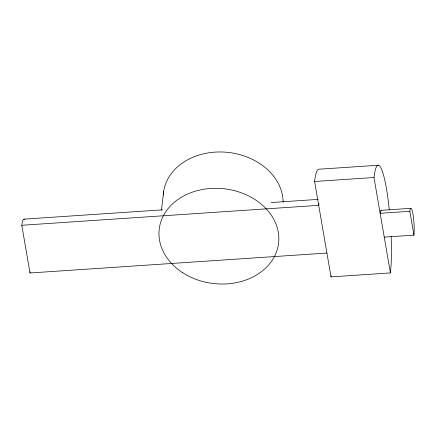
<?xml version="1.0" encoding="UTF-8"?>
<svg xmlns="http://www.w3.org/2000/svg" width="436" height="436" viewBox="0 0 436 436"><rect width="100%" height="100%" fill="white"/><g stroke="black" fill="none" stroke-linecap="round" stroke-linejoin="round"><path stroke-width="0.65" d="M161.467 210.179L163.68 191.339M378.279 165.239L318.896 169.223A60.097 8.355 86.2 0 0 314.601 181.485L331.028 276.893L390.411 272.909A60.097 8.355 86.2 0 0 391.163 236.47M314.601 181.485L373.984 177.501A60.097 8.355 86.2 0 1 389.283 209.89M23.947 219.145L162.552 209.836M271.257 202.538L318.138 199.388M326.924 253.044L30.013 272.98L21.8 225.276L318.711 205.34A30.051 4.175 86.2 0 1 318.939 203.672M380.955 210.332L410.641 208.343M384.252 237.13L413.944 235.135A15.026 2.087 86.2 0 0 412.957 214.125A15.026 2.087 86.2 0 0 409.835 211.286L380.143 213.28A15.026 2.087 86.2 0 1 381.5 210.348M409.835 211.286L413.944 235.135M373.984 177.501L390.411 272.909M21.8 225.276A30.051 4.175 86.2 0 1 24.514 219.412M30.144 271.737A30.051 4.175 86.2 0 1 30.013 272.98M163.282 195.061A60.097 47.682 6.7 0 1 224.344 152.093A60.097 47.682 6.7 0 1 283.111 202.108M331.164 275.683A60.097 8.355 86.2 0 1 331.028 276.893M182.717 272.718A60.097 47.682 6.7 0 0 278.381 244.661A60.097 47.682 6.7 0 0 195.595 191.121A60.097 47.682 6.7 0 0 182.717 272.718"/></g></svg>
